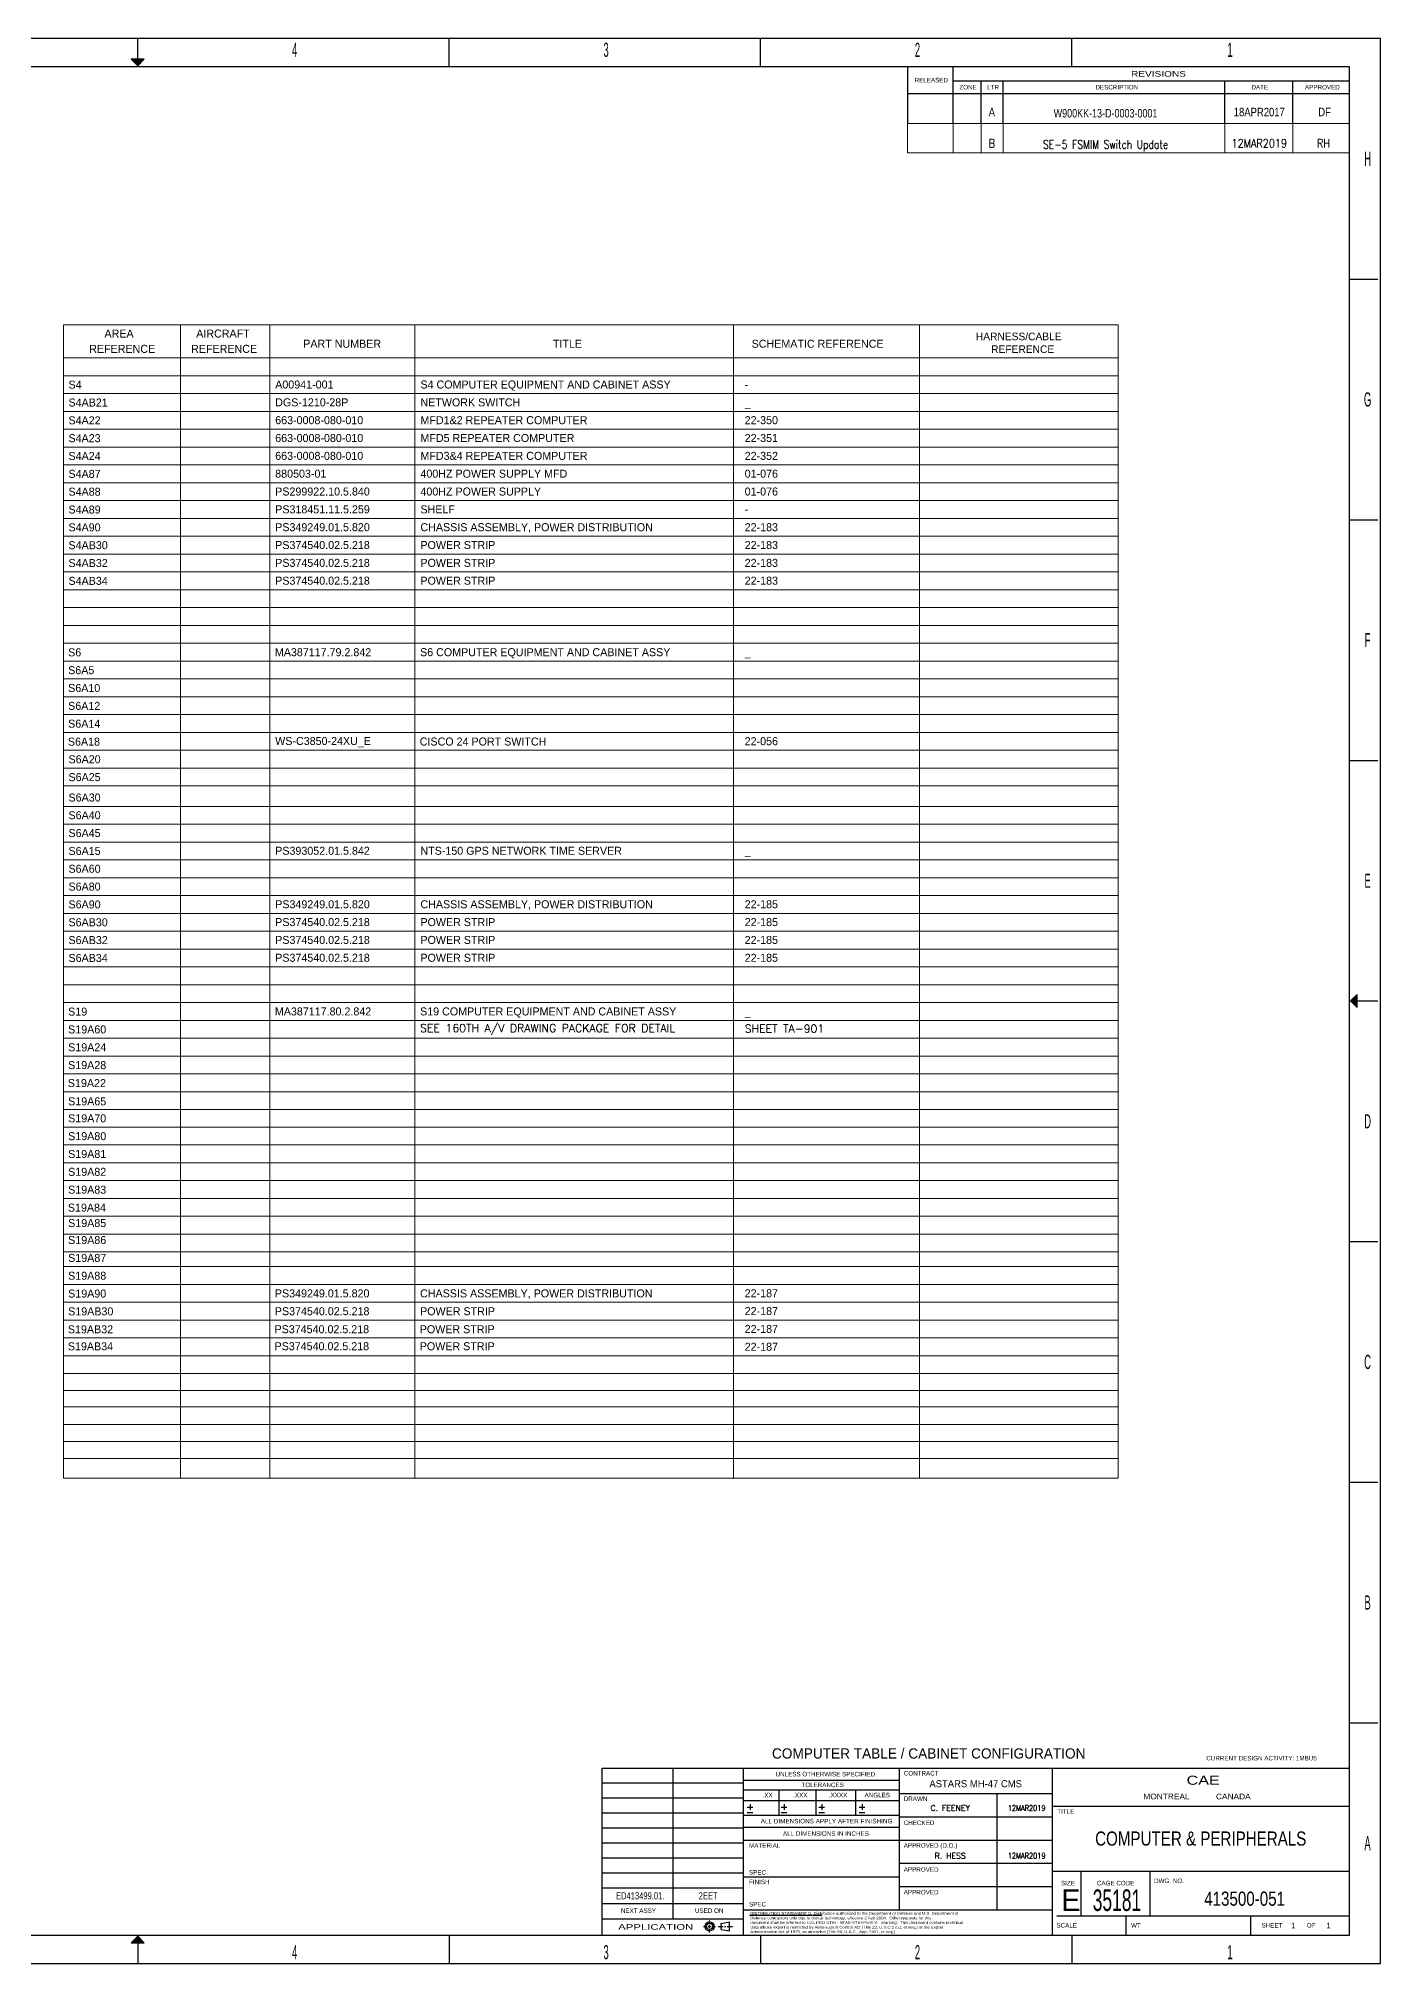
# Model space of a CAD drawing. Header units: inches. Extents: x -0.6 to 43.4, y -0.5 to 33.5.
# Drawn here: x 19.75 to 43.45, y -0.5 to 33.5 of the extents above; entities that cross this region are included whole.
import ezdxf
from ezdxf.enums import TextEntityAlignment as Align

# ---------------------------------------------------------------- set-up
doc = ezdxf.new("R2010")
doc.units = ezdxf.units.IN
doc.header["$MEASUREMENT"] = 0
doc.layers.add('Title', color=6, linetype='Continuous')
doc.styles.add('dgn000', font='dgn000.shx')
doc.styles.add('dgn001', font='dgn001.shx')
doc.styles.add('dgn028', font='dgn028.shx')
doc.styles.add('dgn029', font='dgn029.shx')
doc.styles.add('dgn050', font='dgn050.shx')
doc.styles.add('dgn175', font='dgn175.shx')
doc.styles.add('Style-simplex', font='simplex.shx')

# ---------------------------------------------------------------- blocks, each defined once
blk = doc.blocks.new('EFORM-W900KK-13-D-0003-0001')
at = {"layer": 'Title'}
for points in [[(21.5, 33.02), (21.384, 33.136), (21.616, 33.136)], [(43.036, 16.384), (42.92, 16.5), (43.036, 16.616)], [(21.384, -0.136), (21.5, -0.02), (21.616, -0.136)]]:
    blk.add_hatch(color=256, dxfattribs=at).paths.add_polyline_path(points)
for p, q in [((21.5, 33.136), (21.5, 33.5)), ((27, 33), (27, 33.5)), ((32.5, 33), (32.5, 33.5)), ((38, 33), (38, 33.5)), ((35.096, 33), (35.096, 32)), ((35.9, 32), (35.9, 33)), ((42.9, 32.749), (35.9, 32.749)), ((36.398, 32), (36.398, 32.749)), ((36.787, 32), (36.787, 32.749)), ((40.702, 32), (40.702, 32.749)), ((41.903, 32), (41.903, 32.749)), ((35.096, 32.531), (42.9, 32.531)), ((42.9, 29.25), (43.4, 29.25)), ((43.02, 29.25), (43.4, 29.25)), ((42.9, 25), (43.4, 25)), ((42.9, 20.75), (43.4, 20.75)), ((43.036, 16.5), (43.4, 16.5)), ((42.9, 12.25), (43.4, 12.25)), ((42.9, 8), (43.4, 8)), ((42.9, 3.75), (43.4, 3.75)), ((30.95, 2.95), (30.95, 0.291)), ((32.2, 0), (32.2, 2.95)), ((32.2, 2.74), (34.955, 2.74)), ((34.955, 0.45), (34.955, 2.95)), ((37.656, 0), (37.656, 2.95)), ((32.2, 2.685), (29.7, 2.685)), ((32.2, 2.42), (29.7, 2.42)), ((32.2, 2.57), (34.955, 2.57)), ((32.821, 2.57), (32.821, 2.12)), ((33.476, 2.57), (33.476, 2.12)), ((34.178, 2.57), (34.178, 2.12)), ((34.955, 2.5), (37.656, 2.5)), ((36.671, 2.5), (36.671, 0.45)), ((32.2, 2.155), (29.7, 2.155)), ((32.2, 2.38), (34.955, 2.38)), ((32.2, 2.12), (34.955, 2.12)), ((32.265, 2.264), (32.365, 2.264)), ((32.365, 2.164), (32.265, 2.164)), ((32.315, 2.314), (32.315, 2.214)), ((32.866, 2.264), (32.966, 2.264)), ((32.966, 2.164), (32.866, 2.164)), ((32.916, 2.314), (32.916, 2.214)), ((33.531, 2.264), (33.631, 2.264)), ((33.631, 2.164), (33.531, 2.164)), ((33.581, 2.314), (33.581, 2.214)), ((34.243, 2.264), (34.343, 2.264)), ((34.343, 2.164), (34.243, 2.164)), ((34.293, 2.314), (34.293, 2.214)), ((34.955, 2.09), (37.656, 2.09)), ((37.656, 2.28), (42.9, 2.28)), ((32.2, 1.891), (29.7, 1.891)), ((32.2, 1.91), (34.955, 1.91)), ((32.2, 1.626), (29.7, 1.626)), ((32.2, 1.361), (29.7, 1.361)), ((32.2, 1.68), (37.656, 1.68)), ((32.2, 1.096), (29.7, 1.096)), ((32.2, 1.03), (34.955, 1.03)), ((34.955, 1.27), (37.656, 1.27)), ((37.656, 1.13), (42.9, 1.13)), ((38.161, 0.34), (38.161, 1.13)), ((39.374, 1.13), (39.374, 0.34)), ((32.2, 0.831), (29.7, 0.831)), ((34.955, 0.86), (37.656, 0.86)), ((29.7, 0.561), (32.2, 0.561)), ((32.2, 0.45), (37.656, 0.45)), ((32.306, 0.353), (33.584, 0.353)), ((27, 0), (27, -0.5)), ((29.7, 0.291), (32.2, 0.291)), ((31.493, 0.154), (31.555, 0.154)), ((31.577, 0.154), (31.62, 0.154)), ((31.599, 0.198), (31.599, 0.26)), ((31.599, 0.132), (31.599, 0.176)), ((31.599, 0.048), (31.599, 0.111)), ((31.642, 0.154), (31.704, 0.154)), ((31.754, 0.154), (31.839, 0.154)), ((31.805, 0.208), (31.952, 0.234)), ((31.805, 0.1), (31.805, 0.208)), ((31.805, 0.1), (31.952, 0.074)), ((31.863, 0.154), (31.887, 0.154)), ((31.91, 0.154), (32.007, 0.154)), ((31.952, 0.074), (31.952, 0.234)), ((32.5, 0), (32.5, -0.5)), ((37.734, 0.34), (42.9, 0.34)), ((38, 0), (38, -0.5)), ((38.957, 0), (38.957, 0.34)), ((41.156, 0.34), (41.156, 0)), ((21.5, -0.136), (21.5, -0.5))]:
    blk.add_line(p, q, dxfattribs=at)
at = {"layer": 'Title', "flags": 128}
for points in [[(-0.55, -0.5), (43.45, -0.5), (43.45, 33.5), (-0.55, 33.5), (-0.55, -0.5)], [(0, 0), (42.9, 0), (42.9, 33), (0, 33), (0, 0)], [(21.5, 33.02), (21.616, 33.136), (21.384, 33.136), (21.5, 33.02)], [(42.92, 16.5), (43.036, 16.384), (43.036, 16.616), (42.92, 16.5)], [(29.7, 0), (29.7, 2.95), (42.9, 2.95)], [(21.5, -0.02), (21.384, -0.136), (21.616, -0.136), (21.5, -0.02)]]:
    blk.add_lwpolyline(points, dxfattribs=at)
at = {"layer": 'Title'}
for radius in [0.0802, 0.0541]:
    blk.add_circle((31.599, 0.154), radius, dxfattribs=at)
for s, height, style, width, p in [('4', 0.25, 'dgn000', 0.500016, (24.272, 33.3)), ('3', 0.25, 'dgn000', 0.500016, (29.772, 33.3)), ('2', 0.25, 'dgn000', 0.500016, (35.272, 33.3)), ('1', 0.25, 'dgn000', 0.500016, (40.793, 33.3)), ('RELEASED', 0.08, 'dgn000', 1.000008, (35.516, 32.765)), ('ZONE', 0.08, 'dgn000', 0.999992, (36.165, 32.64)), ('REVISIONS', 0.1, 'dgn000', 1.331087, (39.529, 32.875)), ('DATE', 0.08, 'dgn000', 0.999992, (41.318, 32.64)), ('H', 0.25, 'dgn000', 0.500016, (43.222, 31.375)), ('G', 0.25, 'dgn000', 0.500016, (43.222, 27.125)), ('F', 0.25, 'dgn000', 0.500016, (43.222, 22.875)), ('E', 0.25, 'dgn000', 0.500016, (43.222, 18.625)), ('E', 0.25, 'dgn000', 0.500016, (43.222, 18.625)), ('D', 0.25, 'dgn000', 0.500016, (43.222, 14.375)), ('C', 0.25, 'dgn000', 0.500016, (43.222, 10.125)), ('B', 0.25, 'dgn000', 0.500016, (43.222, 5.875)), ('CAE', 0.16, 'dgn000', 1.330983, (40.318, 2.737)), ('MONTREAL', 0.1, 'dgn000', 1.099996, (39.67, 2.45)), ('CANADA', 0.1, 'dgn000', 1.09999, (40.85, 2.45)), ('ALL DIMENSIONS APPLY AFTER FINISHING', 0.08, 'dgn000', 0.874997, (33.667, 2.015)), ('A', 0.25, 'dgn000', 0.500016, (43.222, 1.625)), ('35181', 0.38, 'dgn001', 0.605262, (38.795, 0.618)), ('APPLICATION', 0.1, 'dgn000', 1.5, (30.649, 0.145)), ('4', 0.25, 'dgn000', 0.500016, (24.272, -0.3)), ('3', 0.25, 'dgn000', 0.500016, (29.772, -0.3)), ('2', 0.25, 'dgn000', 0.500016, (35.272, -0.3)), ('1', 0.25, 'dgn000', 0.500016, (40.793, -0.3))]:
    blk.add_text(s, height=height, dxfattribs=dict(at, style=style, width=width)).set_placement(p, align=Align.MIDDLE_CENTER)
for s, height, style, p in [('LTR', 0.08, 'dgn000', (36.608, 32.64)), ('DESCRIPTION', 0.08, 'dgn000', (38.793, 32.64)), ('APPROVED', 0.08, 'dgn000', (42.424, 32.64)), ('UNLESS OTHERWISE SPECIFIED', 0.08, 'dgn000', (33.644, 2.845)), ('.XX', 0.08, 'dgn000', (32.625, 2.475)), ('.XXX', 0.08, 'dgn000', (33.203, 2.475)), ('TOLERANCES', 0.08, 'dgn000', (33.597, 2.655)), ('.XXXX', 0.08, 'dgn000', (33.869, 2.475)), ('ANGLES', 0.08, 'dgn000', (34.562, 2.475)), ('D71-E001', 0.0001, 'dgn175', (35.031, 2.45)), ('ALL DIMENSIONS IN INCHES', 0.08, 'dgn000', (33.655, 1.795)), ('E', 0.38, 'dgn001', (37.981, 0.618)), ('NEXT ASSY', 0.08, 'dgn000', (30.343, 0.434)), ('USED ON', 0.08, 'dgn000', (31.593, 0.434))]:
    blk.add_text(s, height=height, dxfattribs=dict(at, style=style)).set_placement(p, align=Align.MIDDLE_CENTER)
at = {"layer": 'Title', "style": 'dgn000'}
for s, p in [('CURRENT DESIGN ACTIVITY: 1MBU5', (40.373, 3.167)), ('DRAWN', (35.03, 2.45)), ('TITLE', (37.741, 2.225)), ('APPROVED (D.O.)', (35.03, 1.625)), ('APPROVED', (35.03, 1.2)), ('APPROVED', (35.03, 0.8)), ('DWG. NO.', (39.45, 1))]:
    blk.add_text(s, height=0.08, dxfattribs=at).set_placement(p, align=Align.TOP_LEFT)
for s, height, width, p in [('CONTRACT', 0.08, 1.000008, (35.03, 2.9)), ('CHECKED', 0.08, 1.000008, (35.03, 2.025)), ('MATERIAL', 0.08, 1.000008, (32.297, 1.625)), ('SPEC', 0.08, 1.000008, (32.297, 1.15)), ('FINISH', 0.08, 1.000008, (32.297, 0.981)), ('SPEC', 0.08, 1.000008, (32.297, 0.587)), ('DISTRIBUTION STATEMENT D. Distribution authorized to the Department of Defense and U.S. Department of', 0.0476, 1.176471, (32.32, 0.41)), ('Administration Act of 1979, as amended (Title 50, U.S.C., App. 2401, et seq.)', 0.0476, 1.176471, (32.32, 0.084)), ('document shall be referred to U.S. PEO STRI - SFAE-STRI-PS-E-V.  Warning:  This document contains technical', 0.0476, 1.176471, (32.32, 0.247)), ('data whose export is restricted by Arms-Export Control Act (Title 22, U.S.C 2751, et seq.) or the Export', 0.0476, 1.176471, (32.32, 0.165)), ('Defense contractors only due to critical technology, effective 2 Feb 2004.  Other requests for this', 0.0476, 1.176471, (32.32, 0.328))]:
    blk.add_text(s, height=height, dxfattribs=dict(at, width=width)).set_placement(p, align=Align.TOP_LEFT)
at = {"layer": 'Title', "style": 'dgn000', "width": 1.000008}
blk.add_text('SIZE', height=0.08, dxfattribs=at).set_placement((37.93, 0.96), align=Align.TOP_CENTER)
at = {"layer": 'Title', "style": 'dgn000'}
blk.add_text('CAGE CODE', height=0.08, dxfattribs=at).set_placement((38.772, 0.96), align=Align.TOP_CENTER)
for s, width, p in [('SCALE', 1.000008, (37.727, 0.175)), ('WT', 1.000015, (39.044, 0.175)), ('SHEET', 1.000008, (41.35, 0.175)), ('OF', 1.000015, (42.149, 0.175))]:
    blk.add_text(s, height=0.08, dxfattribs=dict(at, width=width)).set_placement(p, align=Align.MIDDLE_LEFT)

msp = doc.modelspace()

# ---------------------------------------------------------------- linework, layer by layer
at = {"lineweight": 5}
for p, q in [((35.096, 32), (35.096, 31.478)), ((35.1, 32), (42.9, 32)), ((35.9, 32), (35.9, 31.478)), ((36.398, 32), (36.398, 31.478)), ((36.787, 32), (36.787, 31.478)), ((40.702, 32), (40.702, 31.478)), ((41.903, 32), (41.903, 31.478)), ((35.096, 31.478), (42.9, 31.478)), ((20.187, 8.072), (20.187, 28.443)), ((20.187, 28.443), (38.817, 28.443)), ((22.257, 28.443), (22.257, 8.072)), ((23.832, 28.443), (23.832, 8.072)), ((23.832, 28.398), (23.832, 28.353)), ((26.397, 28.443), (26.397, 8.072)), ((32.022, 28.443), (32.022, 8.072)), ((35.307, 28.443), (35.307, 8.072)), ((38.817, 28.443), (38.817, 8.072)), ((20.187, 27.858), (38.817, 27.858)), ((20.187, 27.543), (38.817, 27.543)), ((20.187, 27.228), (38.817, 27.228)), ((20.187, 26.913), (38.817, 26.913)), ((20.187, 26.598), (38.817, 26.598)), ((20.193, 26.598), (38.823, 26.598)), ((20.193, 26.598), (38.823, 26.598)), ((20.193, 26.598), (38.823, 26.598)), ((20.193, 26.598), (38.823, 26.598)), ((20.193, 26.598), (38.823, 26.598)), ((20.193, 26.598), (38.823, 26.598)), ((20.193, 26.598), (38.823, 26.598)), ((20.187, 26.283), (38.817, 26.283)), ((20.187, 25.968), (38.817, 25.968)), ((20.187, 25.653), (38.817, 25.653)), ((20.187, 25.338), (38.817, 25.338)), ((20.187, 25.023), (38.817, 25.023)), ((20.193, 25.023), (38.823, 25.023)), ((20.187, 24.708), (38.817, 24.708)), ((20.187, 24.393), (38.817, 24.393)), ((20.187, 24.078), (38.823, 24.078)), ((20.187, 23.763), (38.817, 23.763)), ((20.187, 23.448), (38.817, 23.448)), ((20.187, 23.133), (38.823, 23.133)), ((20.187, 22.818), (38.817, 22.818)), ((20.187, 22.503), (38.817, 22.503)), ((20.187, 22.188), (38.817, 22.188)), ((20.187, 21.873), (38.817, 21.873)), ((20.187, 21.558), (38.817, 21.558)), ((20.187, 21.243), (38.817, 21.243)), ((20.187, 20.928), (38.817, 20.928)), ((20.187, 20.613), (38.817, 20.613)), ((20.187, 20.298), (38.817, 20.298)), ((20.187, 19.938), (38.817, 19.938)), ((20.187, 19.623), (38.817, 19.623)), ((20.187, 19.308), (38.817, 19.308)), ((20.193, 19.308), (38.823, 19.308)), ((20.187, 18.993), (38.817, 18.993)), ((20.187, 18.678), (38.817, 18.678)), ((20.187, 18.363), (38.823, 18.363)), ((20.187, 18.048), (38.817, 18.048)), ((20.187, 17.733), (38.817, 17.733)), ((20.187, 17.418), (38.823, 17.418)), ((20.187, 17.103), (38.817, 17.103)), ((20.187, 16.788), (38.817, 16.788)), ((20.187, 16.473), (38.817, 16.473)), ((20.187, 16.158), (38.817, 16.158)), ((20.187, 15.843), (38.817, 15.843)), ((20.187, 15.528), (38.817, 15.528)), ((20.187, 15.213), (38.817, 15.213)), ((20.187, 14.898), (38.817, 14.898)), ((20.187, 14.583), (38.817, 14.583)), ((20.187, 14.272), (38.817, 14.272)), ((20.187, 13.958), (38.817, 13.958)), ((20.187, 13.643), (38.817, 13.643)), ((20.187, 13.328), (38.817, 13.328)), ((20.187, 13.013), (38.817, 13.013)), ((20.187, 12.698), (38.817, 12.698)), ((20.187, 12.383), (38.817, 12.383)), ((20.187, 12.072), (38.817, 12.072)), ((20.187, 11.808), (38.817, 11.808)), ((20.187, 11.493), (38.817, 11.493)), ((20.187, 11.178), (38.817, 11.178)), ((20.187, 10.863), (38.817, 10.863)), ((20.187, 10.548), (38.817, 10.548)), ((20.187, 10.233), (38.817, 10.233)), ((20.187, 9.922), (38.817, 9.922)), ((20.187, 9.622), (38.817, 9.622)), ((20.187, 9.333), (38.817, 9.333)), ((20.187, 9.022), (38.817, 9.022)), ((20.187, 8.722), (38.817, 8.722)), ((20.187, 8.422), (38.817, 8.422)), ((20.187, 8.072), (38.817, 8.072))]:
    msp.add_line(p, q, dxfattribs=at)

# ---------------------------------------------------------------- block references
at = {"layer": 'Title'}
msp.add_blockref('EFORM-W900KK-13-D-0003-0001', (0, 0), dxfattribs=at)

# ---------------------------------------------------------------- texts
at = {"lineweight": 0, "width": 0.833333}
for s, style, p in [('A', 'dgn029', (36.586, 32.201)), ('18APR2017', 'dgn028', (41.309, 32.201)), ('DF', 'dgn028', (42.463, 32.201))]:
    msp.add_text(s, height=0.15, dxfattribs=dict(at, style=style)).set_placement(p, align=Align.MIDDLE_CENTER)
at = {"lineweight": 0, "style": 'dgn028', "width": 0.790062}
msp.add_text('W900KK-13-D-0003-0001', height=0.15, rotation=360, dxfattribs=at).set_placement((38.594, 32.18), align=Align.MIDDLE_CENTER)
at = {"lineweight": 5, "style": 'Style-simplex', "width": 0.833333}
for s, p in [('B', (36.586, 31.649)), ('12MAR2019', (41.309, 31.649)), ('RH', (42.443, 31.649))]:
    msp.add_text(s, height=0.15, dxfattribs=at).set_placement(p, align=Align.MIDDLE_CENTER)
at = {"lineweight": 5, "style": 'Style-simplex', "width": 0.790062}
msp.add_text('SE-5 FSMIM Switch Update', height=0.15, rotation=360, dxfattribs=at).set_placement((38.594, 31.628), align=Align.MIDDLE_CENTER)
at = {"lineweight": 5, "style": 'dgn050'}
for s, height, p in [('AREA', 0.1413, (20.913, 28.218)), ('AIRCRAFT', 0.1413, (22.533, 28.218)), ('HARNESS/CABLE ', 0.135, (36.303, 28.17)), ('REFERENCE', 0.1413, (20.643, 27.948)), ('REFERENCE', 0.1413, (22.443, 27.948)), ('PART NUMBER', 0.1413, (24.423, 28.038)), ('TITLE', 0.1413, (28.833, 28.038)), ('SCHEMATIC REFERENCE', 0.1413, (32.343, 28.038)), ('REFERENCE', 0.135, (36.573, 27.945)), ('S4', 0.1413, (20.277, 27.315)), ('A00941-001', 0.1413, (23.928, 27.318)), ('S4 COMPUTER EQUIPMENT AND CABINET ASSY ', 0.1413, (26.493, 27.318)), ('-', 0.141, (32.22, 27.318)), ('S4AB21', 0.1413, (20.277, 27)), ('DGS-1210-28P', 0.1413, (23.928, 27.003)), ('NETWORK SWITCH', 0.1413, (26.493, 27.003)), ('_', 0.141, (32.22, 27.003)), ('S4A22', 0.1413, (20.277, 26.685)), ('663-0008-080-010', 0.1413, (23.928, 26.688)), ('MFD1&2 REPEATER COMPUTER', 0.1413, (26.493, 26.688)), ('22-350', 0.1413, (32.22, 26.688)), ('S4A23', 0.1413, (20.277, 26.37)), ('S4A24', 0.1413, (20.277, 26.055)), ('663-0008-080-010', 0.1413, (23.928, 26.373)), ('663-0008-080-010', 0.1413, (23.928, 26.058)), ('MFD5 REPEATER COMPUTER ', 0.1413, (26.493, 26.373)), ('MFD3&4 REPEATER COMPUTER', 0.1413, (26.493, 26.058)), ('22-351', 0.1413, (32.22, 26.373)), ('22-352', 0.1413, (32.22, 26.058)), ('S4A87', 0.1413, (20.277, 25.74)), ('880503-01', 0.1413, (23.928, 25.743)), ('400HZ POWER SUPPLY MFD', 0.1413, (26.493, 25.743)), ('01-076', 0.1413, (32.22, 25.743)), ('S4A88         ', 0.1413, (20.277, 25.425)), ('PS299922.10.5.840', 0.1413, (23.928, 25.428)), ('400HZ POWER SUPPLY', 0.1413, (26.493, 25.428)), ('01-076', 0.1413, (32.22, 25.428)), ('S4A89         ', 0.1413, (20.277, 25.11)), ('PS318451.11.5.259', 0.1413, (23.928, 25.113)), ('SHELF', 0.1413, (26.493, 25.113)), ('-', 0.141, (32.22, 25.113)), ('S4A90         ', 0.1413, (20.277, 24.795)), ('PS349249.01.5.820', 0.1413, (23.928, 24.798)), ('CHASSIS ASSEMBLY, POWER DISTRIBUTION', 0.1413, (26.493, 24.798)), ('22-183', 0.1413, (32.22, 24.798)), ('S4AB30        ', 0.1413, (20.277, 24.48)), ('PS374540.02.5.218   ', 0.1413, (23.928, 24.483)), ('POWER STRIP                            ', 0.1413, (26.493, 24.483)), ('22-183', 0.1413, (32.22, 24.483)), ('S4AB32        ', 0.1413, (20.277, 24.165)), ('PS374540.02.5.218', 0.1413, (23.928, 24.168)), ('POWER STRIP                            ', 0.1413, (26.493, 24.168)), ('22-183', 0.1413, (32.22, 24.168)), ('S4AB34        ', 0.1413, (20.277, 23.85)), ('PS374540.02.5.218', 0.1413, (23.928, 23.853)), ('POWER STRIP                            ', 0.1413, (26.493, 23.853)), ('22-183', 0.1413, (32.22, 23.853)), ('S6            ', 0.1413, (20.271, 22.587)), ('MA387117.79.2.842', 0.1413, (23.922, 22.59)), ('S6 COMPUTER EQUIPMENT AND CABINET ASSY ', 0.1413, (26.487, 22.59)), ('_', 0.141, (32.22, 22.593)), ('S6A5          ', 0.1413, (20.271, 22.272)), ('S6A10         ', 0.1413, (20.271, 21.957)), ('S6A12         ', 0.1413, (20.271, 21.642)), ('S6A14         ', 0.1413, (20.271, 21.327)), ('S6A18         ', 0.1413, (20.266, 21.01)), ('22-056', 0.1413, (32.22, 21.018)), ('S6A20         ', 0.1413, (20.277, 20.698)), ('S6A25         ', 0.1413, (20.277, 20.383)), ('S6A30         ', 0.1413, (20.277, 20.023)), ('S6A40         ', 0.1413, (20.277, 19.71)), ('S6A45         ', 0.1413, (20.277, 19.395)), ('S6A15         ', 0.1413, (20.277, 19.08)), ('PS393052.01.5.842', 0.1413, (23.928, 19.083)), ('NTS-150 GPS NETWORK TIME SERVER', 0.1413, (26.493, 19.083)), ('_', 0.141, (32.22, 19.083)), ('S6A60         ', 0.1413, (20.277, 18.765)), ('S6A80         ', 0.1413, (20.277, 18.45)), ('S6A90         ', 0.1413, (20.277, 18.135)), ('PS349249.01.5.820', 0.1413, (23.928, 18.138)), ('CHASSIS ASSEMBLY, POWER DISTRIBUTION', 0.1413, (26.493, 18.138)), ('22-185', 0.1413, (32.22, 18.138)), ('S6AB30        ', 0.1413, (20.277, 17.82)), ('PS374540.02.5.218', 0.1413, (23.928, 17.823)), ('POWER STRIP', 0.1413, (26.493, 17.823)), ('22-185', 0.1413, (32.22, 17.823)), ('S6AB32        ', 0.1413, (20.277, 17.505)), ('PS374540.02.5.218', 0.1413, (23.928, 17.508)), ('POWER STRIP', 0.1413, (26.493, 17.508)), ('22-185', 0.1413, (32.22, 17.508)), ('S6AB34        ', 0.1413, (20.277, 17.19)), ('PS374540.02.5.218', 0.1413, (23.928, 17.193)), ('POWER STRIP', 0.1413, (26.493, 17.193)), ('22-185', 0.1413, (32.22, 17.193)), ('S19           ', 0.1413, (20.271, 16.242)), ('MA387117.80.2.842', 0.1413, (23.922, 16.245)), ('S19 COMPUTER EQUIPMENT AND CABINET ASSY', 0.1413, (26.487, 16.245)), ('S19A60        ', 0.1413, (20.271, 15.927)), ('_', 0.141, (32.22, 16.248)), ('S19A24        ', 0.1413, (20.271, 15.612)), ('S19A28        ', 0.1413, (20.271, 15.297)), ('S19A22        ', 0.1413, (20.266, 14.98)), ('S19A65        ', 0.1413, (20.271, 14.657)), ('S19A70        ', 0.1413, (20.271, 14.357)), ('S19A80        ', 0.1413, (20.271, 14.042)), ('S19A81        ', 0.1413, (20.271, 13.727)), ('S19A82        ', 0.1413, (20.271, 13.412)), ('S19A84        ', 0.1413, (20.266, 12.78)), ('S19A83        ', 0.1413, (20.271, 13.097)), ('S19A85        ', 0.1413, (20.271, 12.507)), ('S19A86        ', 0.1413, (20.271, 12.207)), ('S19A87        ', 0.1413, (20.271, 11.892)), ('S19A88        ', 0.1413, (20.271, 11.577)), ('S19A90        ', 0.1413, (20.271, 11.262)), ('PS349249.01.5.820', 0.1413, (23.922, 11.265)), ('CHASSIS ASSEMBLY, POWER DISTRIBUTION', 0.1413, (26.487, 11.265)), ('22-187', 0.1413, (32.22, 11.268)), ('S19AB30       ', 0.1413, (20.271, 10.947)), ('PS374540.02.5.218', 0.1413, (23.922, 10.95)), ('POWER STRIP', 0.1413, (26.487, 10.95)), ('22-187', 0.1413, (32.22, 10.953)), ('S19AB32       ', 0.1413, (20.266, 10.63)), ('PS374540.02.5.218', 0.1413, (23.916, 10.632)), ('POWER STRIP', 0.1413, (26.481, 10.632)), ('22-187', 0.1413, (32.22, 10.638)), ('S19AB34       ', 0.1413, (20.266, 10.33)), ('PS374540.02.5.218', 0.1413, (23.916, 10.332)), ('POWER STRIP', 0.1413, (26.481, 10.332)), ('22-187', 0.1413, (32.22, 10.323))]:
    msp.add_text(s, height=height, dxfattribs=at).set_placement(p)
at = {"lineweight": 0}
msp.add_text('WS-C3850-24XU_E', height=0.1413, dxfattribs=at).set_placement((23.928, 21.022))
at = {"lineweight": 5}
msp.add_text('CISCO 24 PORT SWITCH', height=0.1413, dxfattribs=at).set_placement((26.481, 21.012))
at = {"lineweight": 0, "style": 'Style-simplex'}
for s, p in [('SEE 160TH A/V DRAWING PACKAGE FOR DETAIL', (26.487, 15.95)), ('SHEET TA-901', (32.22, 15.941))]:
    msp.add_text(s, height=0.1413, dxfattribs=at).set_placement(p)
at = {"color": 7, "lineweight": 5}
for s, height, style, p in [('COMPUTER TABLE / CABINET CONFIGURATION ', 0.18, 'dgn000', (35.504, 3.21)), ('  ASTARS MH-47 CMS  ', 0.125, 'dgn050', (36.3, 2.675)), ('C. FEENEY', 0.1, 'Style-simplex', (35.85, 2.245)), ('R. HESS', 0.1, 'Style-simplex', (35.85, 1.402)), ('1 ', 0.1, 'dgn050', (41.925, 0.17)), ('1 ', 0.1, 'dgn050', (42.55, 0.17))]:
    msp.add_text(s, height=height, dxfattribs=dict(at, style=style)).set_placement(p, align=Align.MIDDLE_CENTER)
for s, height, style, width, p in [('12MAR2019', 0.1, 'Style-simplex', 0.849999, (37.2, 2.245)), (' COMPUTER & PERIPHERALS ', 0.25, 'dgn050', 0.8, (40.275, 1.707)), ('12MAR2019', 0.1, 'Style-simplex', 0.849999, (37.2, 1.402)), ('ED413499.01.', 0.125, 'dgn050', 0.799998, (30.375, 0.696)), ('2EET', 0.125, 'dgn050', 0.799998, (31.575, 0.696)), ('   413500-051    ', 0.25, 'dgn050', 0.8, (41.087, 0.645))]:
    msp.add_text(s, height=height, dxfattribs=dict(at, style=style, width=width)).set_placement(p, align=Align.MIDDLE_CENTER)

doc.saveas('drawing.dxf')
